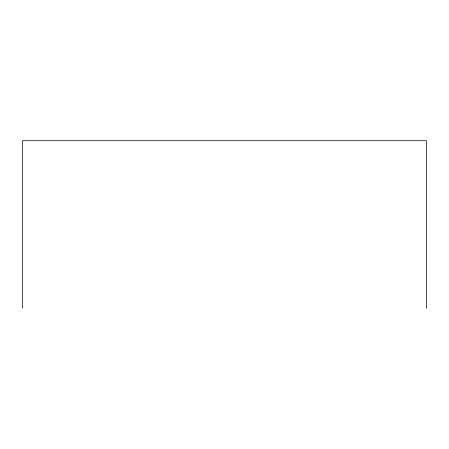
<?xml version="1.0" encoding="UTF-8"?>
<svg xmlns="http://www.w3.org/2000/svg" width="449" height="449" viewBox="0 0 449 449"><rect width="100%" height="100%" fill="white"/><g stroke="black" fill="none" stroke-linecap="round" stroke-linejoin="round"><path stroke-width="0.67" d="M426.55 308.283L426.55 140.717L22.45 140.717L22.45 308.283"/></g></svg>
